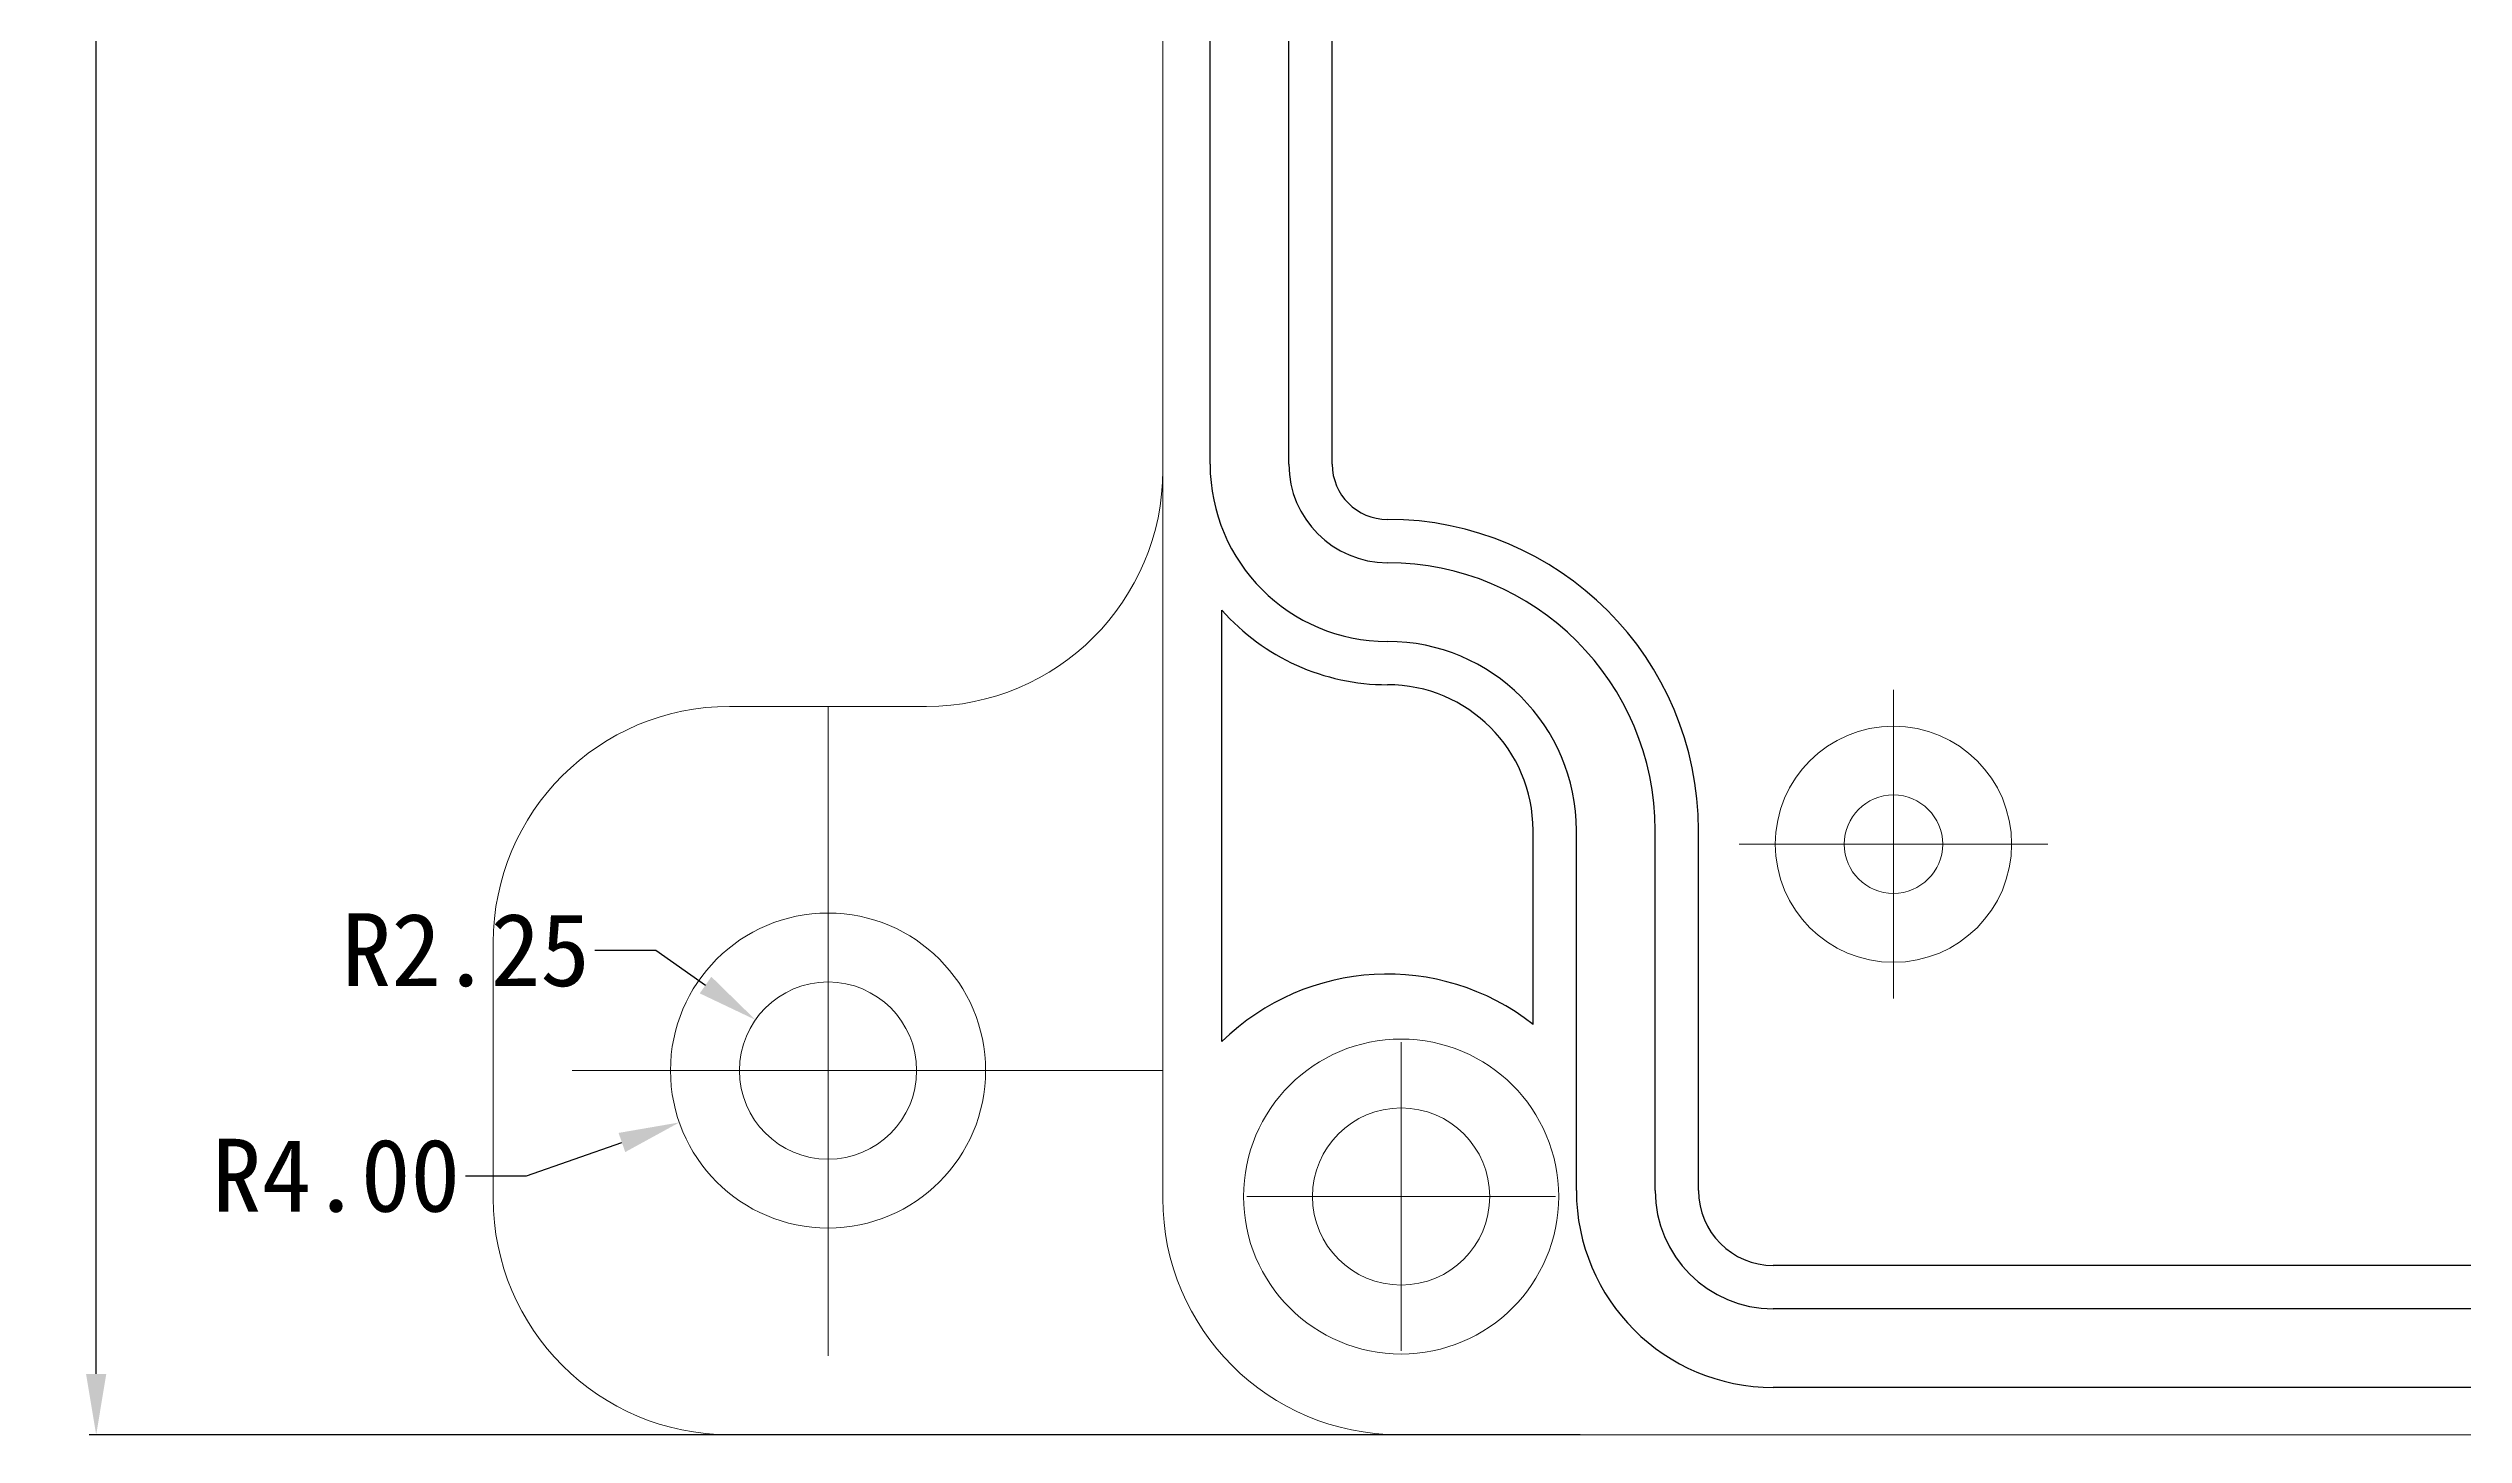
# Model space of a CAD drawing. Header units: millimetres. Extents: x 7731 to 7976, y -906 to -774.
# Drawn here: x 7731.1 to 7792.4, y -905.6 to -870.4 of the extents above; entities that cross this region are included whole.
import ezdxf

# ---------------------------------------------------------------- set-up
doc = ezdxf.new("R2010")
doc.units = ezdxf.units.MM
doc.header["$LTSCALE"] = 0.3
doc.layers.get('0').update_dxf_attribs({"lineweight": 30})
doc.layers.add('D', color=3, linetype='Continuous', lineweight=15)
doc.layers.add('MiniCADViewLayer', color=1, linetype='Continuous')
doc.styles.get("Standard").update_dxf_attribs({"font": 'txt.shx'})
doc.styles.add('txtstyle_2', font='simsun.ttc', dxfattribs={"height": 1.852653})
doc.dimstyles.new('default_dim_2.573130', dxfattribs={"dimtxt": 0.18, "dimasz": 1.543878, "dimexe": 0.18, "dimexo": 0.0625, "dimgap": 0.09, "dimtad": 0, "dimtih": 1, "dimtoh": 1, "dimzin": 0, "dimdsep": 46, "dimtxsty": 'txtstyle_2', "dimsah": 1, "dimcen": 0.09, "dimadec": 0, "dimazin": 0, "dimtfac": 1, "dimtdec": 4, "dimtofl": 0, "dimtmove": 0, "dimatfit": 3, "dimfxl": 1, "dimtolj": 1, "dimtzin": 0, "dimarcsym": 0})
doc.dimstyles.new('ISO-25', dxfattribs={"dimtxt": 3, "dimasz": 2.5, "dimexe": 1.25, "dimexo": 0.625, "dimtad": 1, "dimdec": 6, "dimtxsty": 'Standard', "dimblk": 'CLOSEDBLANK', "dimcen": 2.5, "dimazin": 0, "dimtfac": 1, "dimtdec": 6, "dimtmove": 0, "dimatfit": 3, "dimfxl": 1, "dimlwd": 15, "dimlwe": 15, "dimarcsym": 0})

# ---------------------------------------------------------------- blocks, each defined once
blk = doc.blocks.new('*D16')
at = {"layer": 'Defpoints', "color": 0}
for p in [(7770.016, -785.646), (7732.277, -905.646), (7770.016, -905.646)]:
    blk.add_point(p, dxfattribs=at)
at = {"layer": 'MiniCADViewLayer', "color": 0, "linetype": 'Continuous', "lineweight": -2, "ltscale": 0.3}
for p, q in [((7769.954, -785.646), (7732.097, -785.646)), ((7732.277, -787.19), (7732.277, -841.801)), ((7732.277, -904.102), (7732.277, -849.49)), ((7769.954, -905.646), (7732.097, -905.646))]:
    blk.add_line(p, q, dxfattribs=at)
at = {"layer": 'MiniCADViewLayer', "color": 0}
for points in [[(7732.534, -787.19), (7732.02, -787.19), (7732.277, -785.646)], [(7732.02, -904.102), (7732.534, -904.102), (7732.277, -905.646)]]:
    blk.add_solid(points, dxfattribs=at)
at = {"layer": 'MiniCADViewLayer', "color": 30, "linetype": 'ByBlock', "ltscale": 0.3, "insert": (7732.277, -845.646), "char_height": 1.8527, "attachment_point": 5, "rotation": 270, "style": 'txtstyle_2'}
blk.add_mtext('\\A1;120.00', dxfattribs=at)
blk = doc.blocks.new('*D24')
at = {"layer": 'D', "color": 0, "linetype": 'Continuous', "ltscale": 0.3}
for p, q in [((7750.768, -896.396), (7750.948, -896.396)), ((7750.858, -896.486), (7750.858, -896.306))]:
    blk.add_line(p, q, dxfattribs=at)
at = {"layer": 'D', "color": 0, "linetype": 'Continuous', "lineweight": -2, "ltscale": 0.3}
for p, q in [((7743.201, -899.07), (7745.624, -898.223)), ((7741.657, -899.07), (7743.201, -899.07))]:
    blk.add_line(p, q, dxfattribs=at)
at = {"layer": 'D', "color": 0}
blk.add_solid([(7745.709, -898.466), (7745.54, -897.98), (7747.082, -897.714)], dxfattribs=at)
at = {"layer": 'Defpoints', "color": 0}
for p in [(7750.858, -896.396), (7747.082, -897.714)]:
    blk.add_point(p, dxfattribs=at)
at = {"layer": 'D', "color": 0, "linetype": 'ByBlock', "ltscale": 0.3, "insert": (7738.366, -899.07), "char_height": 1.8527, "attachment_point": 5, "style": 'txtstyle_2'}
blk.add_mtext('\\A1;R4.00', dxfattribs=at)
blk = doc.blocks.new('*D25')
at = {"layer": 'D', "color": 0, "linetype": 'Continuous', "lineweight": -2, "ltscale": 0.3}
for p, q in [((7744.938, -893.34), (7746.482, -893.34)), ((7746.482, -893.34), (7747.748, -894.224))]:
    blk.add_line(p, q, dxfattribs=at)
at = {"layer": 'D', "color": 0, "linetype": 'Continuous', "ltscale": 0.3}
for p, q in [((7750.768, -896.396), (7750.948, -896.396)), ((7750.858, -896.486), (7750.858, -896.306))]:
    blk.add_line(p, q, dxfattribs=at)
at = {"layer": 'D', "color": 0}
blk.add_solid([(7747.601, -894.435), (7747.895, -894.013), (7749.014, -895.108)], dxfattribs=at)
at = {"layer": 'Defpoints', "color": 0}
for p in [(7749.014, -895.108), (7750.858, -896.396)]:
    blk.add_point(p, dxfattribs=at)
at = {"layer": 'D', "color": 0, "linetype": 'ByBlock', "ltscale": 0.3, "insert": (7741.663, -893.34), "char_height": 1.8527, "attachment_point": 5, "style": 'txtstyle_2'}
blk.add_mtext('\\A1;R2.25', dxfattribs=at)

msp = doc.modelspace()

# ---------------------------------------------------------------- linework, layer by layer
at = {"linetype": 'ByBlock', "ltscale": 0.3}
for p, q in [((7760.558, -880.996), (7760.558, -810.296)), ((7762.558, -880.996), (7762.558, -810.296)), ((7763.658, -880.996), (7763.658, -810.296)), ((7760.858, -895.661), (7760.858, -884.7)), ((7768.758, -895.222), (7768.758, -890.296)), ((7769.858, -899.446), (7769.858, -890.296)), ((7771.858, -899.446), (7771.858, -890.296)), ((7772.958, -899.446), (7772.958, -890.296)), ((7943.858, -901.346), (7774.858, -901.346)), ((7943.858, -902.446), (7774.858, -902.446)), ((7943.858, -904.446), (7774.858, -904.446))]:
    msp.add_line(p, q, dxfattribs=at)
for centre, radius, start, end in [((7765.058, -880.996), 4.5, 180, 270), ((7765.058, -880.996), 2.5, 180, 270), ((7765.058, -880.996), 1.4, 180, 270), ((7765.058, -890.296), 7.9, 0, 90), ((7765.058, -890.296), 6.8, 0, 90), ((7765.058, -880.996), 5.6, 221.40962, 270), ((7765.058, -890.296), 4.8, 0, 90), ((7765.058, -890.296), 3.7, 0, 90), ((7765.058, -899.946), 6, 51.92688, 134.427), ((7774.858, -899.446), 5, 180, 270), ((7774.858, -899.446), 3, 180, 270), ((7774.858, -899.446), 1.9, 180, 270)]:
    msp.add_arc(centre, radius, start, end, dxfattribs=at)
at = {"layer": 'D', "color": 0, "linetype": 'ByBlock', "ltscale": 0.3}
for p, q in [((7759.358, -791.546), (7759.358, -899.746)), ((7748.358, -887.146), (7753.358, -887.146)), ((7750.858, -887.146), (7750.858, -903.646)), ((7742.358, -893.146), (7742.358, -899.646)), ((7744.358, -896.396), (7759.358, -896.396)), ((7748.358, -905.646), (7970.358, -905.646))]:
    msp.add_line(p, q, dxfattribs=at)
at = {"layer": 'D', "color": 0, "linetype": 'ByBlock'}
for p, q in [((7777.908, -894.563), (7777.908, -886.728)), ((7773.991, -890.646), (7781.826, -890.646)), ((7765.408, -903.513), (7765.408, -895.678)), ((7761.491, -899.596), (7769.326, -899.596))]:
    msp.add_line(p, q, dxfattribs=at)
at = {"layer": 'D', "color": 0, "linetype": 'ByBlock', "ltscale": 0.3}
for centre, radius in [((7777.908, -890.646), 3), ((7777.908, -890.646), 1.25), ((7750.858, -896.396), 4), ((7750.858, -896.396), 2.25), ((7765.408, -899.596), 4), ((7765.408, -899.596), 2.25)]:
    msp.add_circle(centre, radius, dxfattribs=at)
for centre, start, end in [((7753.358, -881.146), 270, 360), ((7748.358, -893.146), 90, 180), ((7748.358, -899.646), 180, 270), ((7765.358, -899.646), 180, 270)]:
    msp.add_arc(centre, 6, start, end, dxfattribs=at)

# ---------------------------------------------------------------- dimensions: what is measured, and where the dimension line sits
at = {"layer": 'D', "color": 3, "linetype": 'ByBlock', "ltscale": 0.3}
for mpoint, picture, middle in [((7749.014, -895.108), '*D25', (7741.663, -893.34)), ((7747.082, -897.714), '*D24', (7738.366, -899.07))]:
    dim = msp.add_radius_dim(center=(7750.858, -896.396), mpoint=mpoint, dimstyle='default_dim_2.573130', dxfattribs=at)
    dim.commit()
    dim.dimension.update_dxf_attribs({"geometry": picture, "text_midpoint": middle, "dimtype": 164})
at = {"layer": 'MiniCADViewLayer', "color": 1, "linetype": 'ByBlock', "ltscale": 0.3}
dim = msp.add_aligned_dim(p1=(7770.016, -785.646), p2=(7770.016, -905.646), distance=-37.739, dimstyle='ISO-25', override={"dimtxt": 0.18, "dimasz": 1.543878, "dimexe": 0.18, "dimexo": 0.0625, "dimgap": 0.09, "dimtad": 0, "dimtih": 1, "dimtoh": 1, "dimdec": 2, "dimzin": 0, "dimdsep": 46, "dimtxsty": 'txtstyle_2', "dimsah": 1, "dimcen": 0.09, "dimclrt": 30, "dimadec": 0, "dimtdec": 4, "dimtofl": 0, "dimtolj": 1, "dimtzin": 0, "dimlwd": 65534, "dimlwe": 65534}, dxfattribs=at)
dim.commit()
dim.dimension.update_dxf_attribs({"geometry": '*D16', "text_midpoint": (7732.277, -845.646), "text_rotation": 270})

doc.saveas('drawing.dxf')
